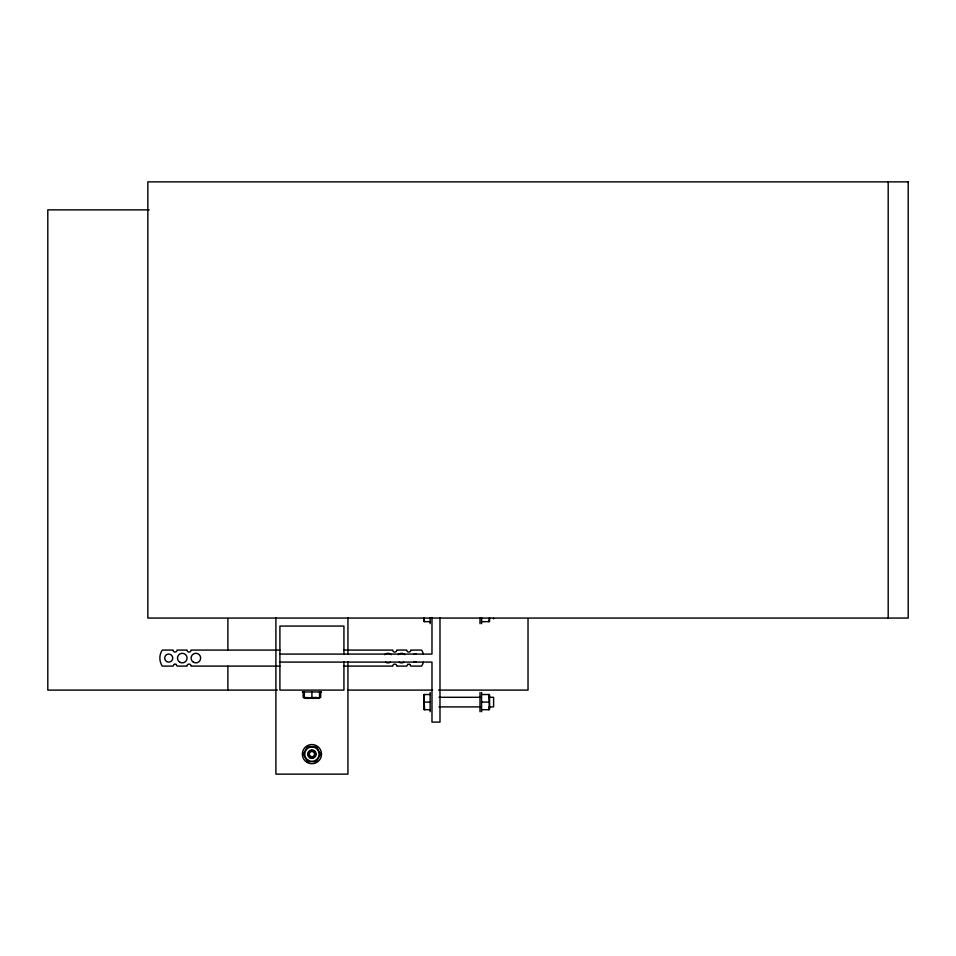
<?xml version="1.0" encoding="UTF-8"?>
<svg xmlns="http://www.w3.org/2000/svg" width="956" height="956" viewBox="0 0 956 956"><rect width="100%" height="100%" fill="white"/><g stroke="black" fill="none" stroke-linecap="round" stroke-linejoin="round"><path stroke-width="1.43" d="M489.376 617.863L488.707 621.651M424.631 694.51L423.962 698.31L424.631 709.699M488.707 709.699L489.376 705.898L488.707 694.51M174.064 664.36L173.06 666.093L162.257 666.093A14.543 14.543 0 0 1 162.257 650.08L173.06 650.08A1.996 1.996 0 0 0 175.056 652.076A1.996 1.996 0 0 0 177.051 650.08L187.065 650.08A1.996 1.996 0 0 0 189.061 652.076A1.996 1.996 0 0 0 191.069 650.08L279.905 650.08M407.77 664.36L406.766 666.093L396.764 666.093A1.996 1.996 0 0 0 394.756 664.085A1.996 1.996 0 0 0 392.761 666.093L343.933 666.093M407.806 664.336L409.73 664.336M319.507 697.438L315.719 698.119L304.331 697.438M174.566 664.145L176.024 664.336M149.208 209.878L47.8 209.878L47.8 690.101L277.467 690.101M423.962 621.651L430.14 621.651M481.597 621.651L489.376 621.651M343.933 650.08L392.761 650.08A1.996 1.996 0 0 0 394.756 652.076A1.996 1.996 0 0 0 396.764 650.08L406.766 650.08A1.996 1.996 0 0 0 408.774 652.076A1.996 1.996 0 0 0 410.769 650.08L421.572 650.08A14.543 14.543 0 0 1 423.365 653.904M279.905 654.083L431.981 654.083L431.981 617.48M279.905 662.09L431.981 662.09L431.981 722.115L439.987 722.115L439.987 617.875M279.905 666.093L191.069 666.093A1.996 1.996 0 0 0 189.061 664.085A1.996 1.996 0 0 0 187.065 666.093L177.063 666.093L176.059 664.36M347.566 690.101L432.578 690.101M438.541 690.101L528.023 690.101L528.023 618.508M302.323 691.941L321.527 691.941M423.962 694.51L430.14 694.51M481.597 694.51L489.376 694.51M438.995 697.306L480.318 697.306M489.173 697.306L493.607 697.306L493.607 706.902L489.173 706.902M304.725 698.346L319.125 698.346M424.631 702.098L430.14 702.098M481.597 702.098L488.707 702.098M438.995 706.902L480.318 706.902M423.962 709.699L430.14 709.699M481.597 709.699L489.376 709.699M409.765 664.36L410.769 666.093L421.572 666.093A14.543 14.543 0 0 0 423.365 662.257M424.631 621.651L423.962 617.863M888.196 181.867L888.196 618.066M493.607 618.221L493.607 618.867M489.603 617.66L489.603 621.269M489.603 694.904L489.603 709.304M481.597 617.863L481.597 623.671M481.597 692.503L481.597 711.706M479.996 618.03L479.996 623.671M479.996 692.503L479.996 711.706M430.14 617.863L430.14 623.671M430.14 692.503L430.14 711.706M423.735 617.66L423.735 621.269M423.735 694.904L423.735 709.304M347.936 617.911L347.936 654.442M347.936 661.719L347.936 774.133L275.902 774.133L275.902 617.911M343.933 654.442L343.933 626.072L279.905 626.072L279.905 690.101L343.933 690.101L343.933 661.719M320.69 691.941L320.69 697.438L318.491 698.119L316.305 697.438L304.331 697.964L303.16 697.438L303.16 691.941M319.507 691.941L319.507 698.119M311.919 691.941L311.919 697.438M304.331 691.941L304.331 698.119M227.887 618.508L227.887 649.829M227.887 666.236L227.887 690.101M416.147 661.982A4.039 4.039 0 0 1 414.056 661.982M414.056 654.191A4.039 4.039 0 0 1 416.147 654.191M403.97 662.245A4.804 4.804 0 0 1 399.166 662.245M398.174 654.693A4.804 4.804 0 0 1 404.962 654.693M390.359 662.245A4.804 4.804 0 0 1 385.555 662.245M384.563 654.693A4.804 4.804 0 0 1 391.351 654.693M307.545 746.54L303.16 754.129L307.545 761.717L316.305 761.717L320.69 754.129L316.305 746.54L307.545 746.54M908.2 181.867L147.845 181.867L147.845 618.066L908.2 618.066L908.2 181.867M193.471 662.245A4.804 4.804 0 0 0 200.676 658.087A4.804 4.804 0 0 0 193.471 653.928A4.804 4.804 0 0 0 193.471 662.245M179.859 662.245A4.804 4.804 0 0 0 187.065 658.087A4.804 4.804 0 0 0 179.859 653.928A4.804 4.804 0 0 0 179.859 662.245M166.714 661.576A4.039 4.039 0 0 0 172.761 658.087A4.039 4.039 0 0 0 166.714 654.585A4.039 4.039 0 0 0 166.714 661.576M309.804 757.797A4.242 4.242 0 0 0 316.161 754.129A4.242 4.242 0 0 0 309.804 750.46A4.242 4.242 0 0 0 309.804 757.797M310.616 756.399A2.629 2.629 0 0 0 314.548 754.129A2.629 2.629 0 0 0 310.616 751.858A2.629 2.629 0 0 0 310.616 756.399M310.103 757.272A3.633 3.633 0 0 0 315.552 754.129A3.633 3.633 0 0 0 310.103 750.986A3.633 3.633 0 0 0 310.103 757.272M307.115 762.446A9.608 9.608 0 0 0 321.527 754.129A9.608 9.608 0 0 0 307.115 745.811A9.608 9.608 0 0 0 307.115 762.446M308.322 760.367A7.206 7.206 0 0 0 319.125 754.129A7.206 7.206 0 0 0 308.322 747.891A7.206 7.206 0 0 0 308.322 760.367"/></g></svg>
